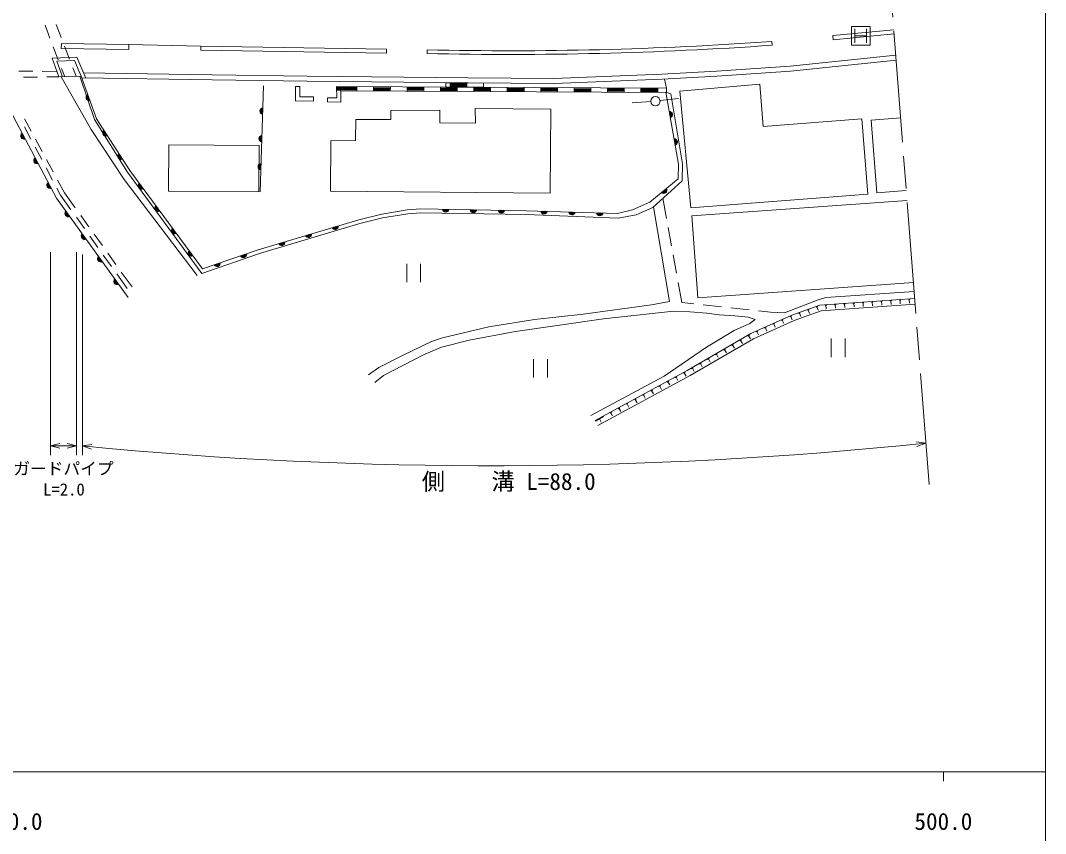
# Model space of a CAD drawing. Units: millimetres, scale not verified. Extents: x 40000 to 680000, y 20000 to 380000.
# Drawn here: x 468589 to 579000, y 198357 to 285948 of the extents above; entities that cross this region are included whole.
import ezdxf
from ezdxf.enums import TextEntityAlignment as Align

# ---------------------------------------------------------------- set-up
doc = ezdxf.new("R2010")
doc.units = ezdxf.units.MM
doc.header["$LTSCALE"] = 1000
doc.linetypes.add('CHAIN', pattern=[18.5, 12, -1.5, 3.5, -1.5])
for name, color, linetype, lineweight in [('M-BGD', 7, 'Continuous', 13), ('M-BMK', 2, 'CHAIN', 13), ('M-BMK-OTRS', 5, 'Continuous', 13), ('M-STR-HTXT', 7, 'Continuous', 13), ('M-STR-STRC', 7, 'Continuous', 13), ('M-STR-STRD', 7, 'Continuous', 13), ('M-TTL-BAND', 7, 'Continuous', 13)]:
    doc.layers.add(name, color=color, linetype=linetype, lineweight=lineweight)
doc.styles.add('ＭＳ ゴシック', font='')
doc.styles.get('ＭＳ ゴシック').set_extended_font_data('MS Gothic')

msp = doc.modelspace()

# ---------------------------------------------------------------- linework, layer by layer
at = {"layer": 'M-BGD'}
for p, q in [((471229, 285463), (471762, 284061)), ((472976, 284101), (472434, 285500)), ((472118, 283126), (472651, 281724)), ((473878, 281770), (473337, 283169)), ((468416, 280505), (469916, 280479)), ((470916, 280462), (472513, 280435)), ((473006, 280790), (473348, 279891)), ((474589, 279934), (474239, 280837)), ((468922, 279846), (470422, 279855)), ((471422, 279861), (472718, 279868)), ((472718, 279868), (475138, 279953)), ((538171, 278655), (537950, 279632)), ((494766, 278910), (494391, 267496)), ((498666, 278835), (498216, 278835)), ((498216, 278835), (498216, 277285)), ((498666, 278835), (498666, 277732)), ((502650, 277621), (502641, 278826)), ((502641, 278826), (538171, 278655)), ((502644, 278439), (503094, 278442)), ((502734, 278440), (502731, 278763)), ((504827, 278725), (502732, 278735)), ((502822, 278700), (502824, 278440)), ((502822, 278645), (504827, 278635)), ((502914, 278441), (502912, 278637)), ((504827, 278545), (502913, 278554)), ((503003, 278574), (503004, 278442)), ((503004, 278464), (504826, 278455)), ((503104, 277167), (503094, 278374)), ((503094, 278374), (538169, 278205)), ((504828, 278815), (504826, 278365)), ((506628, 278807), (506626, 278357)), ((506626, 278447), (508426, 278438)), ((506627, 278717), (508427, 278708)), ((506627, 278627), (508427, 278618)), ((506627, 278537), (508426, 278528)), ((508426, 278348), (508428, 278798)), ((510228, 278789), (510226, 278339)), ((510226, 278519), (512026, 278511)), ((510226, 278429), (512026, 278421)), ((510227, 278699), (512027, 278691)), ((510227, 278609), (512027, 278601)), ((512026, 278331), (512028, 278781)), ((513828, 278772), (513826, 278322)), ((513826, 278502), (515626, 278494)), ((513826, 278412), (515626, 278404)), ((513827, 278682), (515627, 278673)), ((513827, 278592), (515627, 278584)), ((514403, 278769), (514405, 279219)), ((518462, 278750), (514403, 278769)), ((518464, 279200), (514405, 279219)), ((514864, 279217), (514862, 278767)), ((516662, 278849), (514862, 278857)), ((516663, 279029), (514863, 279037)), ((516663, 278939), (514863, 278947)), ((516663, 279119), (514864, 279127)), ((515626, 278314), (515628, 278763)), ((516662, 278759), (516664, 279209)), ((517428, 278755), (517426, 278305)), ((517426, 278485), (519226, 278476)), ((517426, 278395), (519226, 278386)), ((517427, 278665), (519227, 278656)), ((517427, 278575), (519227, 278566)), ((518462, 278750), (518464, 279200)), ((519225, 278296), (519228, 278746)), ((521028, 278738), (521025, 278288)), ((521026, 278468), (522826, 278459)), ((521026, 278378), (522826, 278369)), ((521027, 278648), (522827, 278639)), ((521027, 278558), (522827, 278549)), ((522825, 278279), (522828, 278729)), ((524628, 278720), (524625, 278270)), ((524626, 278450), (526426, 278442)), ((524626, 278360), (526426, 278352)), ((524627, 278630), (526427, 278622)), ((524627, 278540), (526427, 278532)), ((526425, 278262), (526428, 278712)), ((528228, 278703), (528225, 278253)), ((528226, 278433), (530026, 278424)), ((528226, 278343), (530026, 278334)), ((528227, 278613), (530027, 278604)), ((528227, 278523), (530027, 278514)), ((530025, 278244), (530028, 278694)), ((531828, 278686), (531825, 278236)), ((531826, 278416), (533626, 278407)), ((531826, 278326), (533626, 278317)), ((531827, 278596), (533627, 278587)), ((531827, 278506), (533627, 278497)), ((533625, 278227), (533627, 278677)), ((535427, 278669), (535425, 278219)), ((535426, 278399), (537226, 278390)), ((535426, 278309), (537226, 278300)), ((535427, 278579), (537227, 278570)), ((535427, 278489), (537227, 278480)), ((537225, 278210), (537227, 278660)), ((538171, 278655), (538169, 278205)), ((498216, 277285), (500164, 277273)), ((498666, 277732), (500167, 277723)), ((500167, 277723), (500164, 277273)), ((501668, 277630), (501664, 277180)), ((501664, 277180), (503104, 277167)), ((501668, 277630), (502650, 277621)), ((536480, 277219), (534484, 277083)), ((537475, 277312), (539461, 277549)), ((538092, 278214), (538649, 278063)), ((469746, 274041), (469034, 275361)), ((563402, 275444), (560230, 275193)), ((469710, 273180), (469009, 274507)), ((470932, 271840), (470220, 273160)), ((502015, 272985), (501969, 267549)), ((470877, 270970), (470176, 272296)), ((472118, 269639), (471406, 270960)), ((472044, 268759), (471344, 270085)), ((473341, 267369), (472592, 268759)), ((472900, 267137), (472511, 267874)), ((474495, 265760), (473341, 267369)), ((474023, 265564), (472900, 267137)), ((538183, 264622), (537787, 266798)), ((475475, 263529), (474604, 264750)), ((475951, 263728), (475077, 264947)), ((477408, 261697), (476534, 262916)), ((538720, 261670), (538362, 263638)), ((476927, 261494), (476056, 262715)), ((478380, 259459), (477508, 260680)), ((478865, 259665), (477991, 260884)), ((539257, 258719), (538899, 260686)), ((510191, 259746), (510191, 257746)), ((511691, 259746), (511691, 257746)), ((480083, 257072), (478960, 258645)), ((480601, 257243), (479448, 258852)), ((539832, 255559), (539436, 257735)), ((541118, 255421), (539832, 255559)), ((544101, 255102), (542112, 255315)), ((554282, 255070), (554470, 255137)), ((554376, 255104), (554512, 254727)), ((555254, 255263), (555453, 255277)), ((555353, 255270), (555382, 254871)), ((556251, 255333), (556451, 255347)), ((556351, 255340), (556379, 254941)), ((557249, 255403), (557448, 255417)), ((557349, 255410), (557377, 255011)), ((558246, 255474), (558446, 255488)), ((558346, 255481), (558374, 255082)), ((559244, 255544), (559443, 255558)), ((559344, 255551), (559372, 255152)), ((560241, 255614), (560441, 255628)), ((560341, 255621), (560369, 255222)), ((561239, 255685), (561438, 255699)), ((561339, 255692), (561367, 255293)), ((562236, 255755), (562436, 255769)), ((562336, 255762), (562364, 255363)), ((563234, 255825), (563433, 255840)), ((563334, 255832), (563362, 255433)), ((564231, 255896), (564431, 255910)), ((564331, 255903), (564359, 255504)), ((547084, 254783), (545095, 254996)), ((549363, 254539), (548078, 254677)), ((551467, 254034), (551650, 254116)), ((551558, 254075), (551722, 253711)), ((552400, 254392), (552588, 254460)), ((552494, 254426), (552630, 254050)), ((553341, 254731), (553529, 254799)), ((553435, 254765), (553571, 254389)), ((548731, 252804), (548913, 252886)), ((548822, 252845), (548986, 252480)), ((549643, 253214), (549825, 253296)), ((549734, 253255), (549898, 252891)), ((550555, 253624), (550737, 253706)), ((550646, 253665), (550810, 253301)), ((546926, 251946), (547099, 252046)), ((547013, 251996), (547214, 251650)), ((547819, 252394), (548001, 252476)), ((547910, 252435), (548074, 252070)), ((545198, 250941), (545370, 251041)), ((545284, 250991), (545485, 250645)), ((546062, 251443), (546235, 251544)), ((546148, 251493), (546350, 251148)), ((555927, 251689), (555927, 249689)), ((557427, 251689), (557427, 249689)), ((542604, 249432), (542777, 249533)), ((543469, 249935), (543642, 250036)), ((543555, 249985), (543756, 249640)), ((544333, 250438), (544506, 250538)), ((544420, 250488), (544621, 250142)), ((523842, 249473), (523842, 247473)), ((525342, 249473), (525342, 247473)), ((540875, 248427), (541048, 248528)), ((540962, 248477), (541163, 248132)), ((541740, 248930), (541913, 249030)), ((541826, 248980), (542027, 248634)), ((542691, 249483), (542892, 249137)), ((539124, 247461), (539300, 247556)), ((539212, 247508), (539403, 247157)), ((540003, 247937), (540179, 248033)), ((540091, 247985), (540282, 247633)), ((537366, 246508), (537542, 246603)), ((537454, 246555), (537645, 246204)), ((538245, 246984), (538421, 247080)), ((538333, 247032), (538524, 246680)), ((534729, 245078), (534905, 245173)), ((534817, 245125), (535007, 244774)), ((535608, 245554), (535784, 245650)), ((535696, 245602), (535886, 245250)), ((536487, 246031), (536663, 246126)), ((536575, 246079), (536766, 245727)), ((532971, 244125), (533146, 244220)), ((533058, 244172), (533249, 243821)), ((533850, 244601), (534025, 244696)), ((533938, 244649), (534128, 244297)), ((530509, 242790), (531388, 243267)), ((530949, 243028), (531139, 242677)), ((532091, 243648), (532267, 243743)), ((532179, 243696), (532370, 243344))]:
    msp.add_line(p, q, dxfattribs=at)
for points in [[(472718, 279868), (471986, 281895), (474648, 281994), (475621, 279753)], [(473099, 279881), (472496, 281551), (474414, 281622), (475138, 279953)], [(562933, 281676), (551542, 280499), (543610, 279952), (537705, 279618), (526060, 279171), (516797, 279230), (499453, 279402), (489236, 279542), (475207, 279760)], [(562877, 282218), (551495, 281041), (543576, 280496), (537680, 280162), (526051, 279716), (516802, 279775), (499460, 279946), (489244, 280087), (475383, 280302)], [(465391, 280146), (472457, 266824), (480183, 256108)], [(472978, 279878), (476207, 274220), (479762, 268810), (487611, 258482)], [(474971, 279948), (476576, 275276), (480123, 269622), (488114, 258690)], [(475138, 279953), (476768, 275355), (480349, 269770), (488203, 259206)], [(548226, 279083), (539625, 278351), (540808, 265769)], [(559219, 275362), (548577, 274540), (548226, 279083)], [(488114, 258690), (494327, 260841), (505131, 264074), (507582, 264682), (510298, 265121), (511702, 265220), (523063, 265032), (532953, 264654), (534899, 265000), (536713, 265819), (539853, 268683), (539909, 270497), (538649, 278063)], [(488203, 259206), (494197, 261247), (505018, 264485), (507497, 265100), (510249, 265545), (511691, 265647), (523073, 265458), (532900, 265152), (534523, 265535), (536385, 266369), (539433, 268888), (539481, 270466), (538092, 278214)], [(501969, 267549), (525631, 267349), (525707, 276390), (517566, 276459)], [(502015, 272985), (504684, 273034), (504709, 275270), (508488, 275286), (508476, 276237), (513745, 276295), (513765, 274924), (517603, 274874), (517566, 276459)], [(540808, 265769), (559847, 267239), (559219, 275362)], [(560230, 275193), (560849, 267368), (564009, 267618)], [(564092, 266553), (540915, 264896), (541547, 256055), (564778, 257716)], [(506079, 247791), (507180, 248553), (509804, 249908), (512852, 251347), (514038, 251771), (519033, 252956), (523944, 253718), (529193, 254311), (536559, 255327), (538506, 255665), (536761, 265862)], [(564851, 256765), (555347, 256115), (554495, 255865), (550892, 254437), (549363, 254539)], [(530476, 242851), (540410, 248237), (547252, 252215), (551686, 254209), (554697, 255293), (564910, 256013)], [(530773, 242303), (540716, 247693), (547537, 251660), (551920, 253630), (554827, 254677), (564958, 255391)], [(506756, 246945), (507688, 247707), (511921, 249908), (513953, 250755), (516916, 251517), (521912, 252448), (531394, 253803), (538930, 254649), (540695, 254573), (542524, 254425), (543840, 254226), (545534, 254141), (546973, 253972), (547735, 253718)], [(530040, 243389), (537914, 247622), (542486, 250755), (545449, 252533), (547142, 253295), (547735, 253718)]]:
    msp.add_lwpolyline(points, dxfattribs=at)
msp.add_lwpolyline([(484532, 267578), (494261, 267504), (494299, 272491), (484570, 272565)], close=True, dxfattribs=at)
msp.add_circle((536978, 277253), 500, dxfattribs=at)
for centre, radius, start, end in [((476004, 277672), 354, 118.30963, 280.71481), ((476004, 277672), 283, 120.53367, 278.49077), ((476004, 277672), 212, 124.27999, 274.74444), ((476004, 277672), 142, 131.99172, 267.03271), ((476004, 277672), 100, 142.30938, 256.71505), ((494731, 276200), 354, 96.91633, 259.32151), ((494731, 276200), 283, 99.14037, 257.09747), ((494731, 276200), 212, 102.88669, 253.35114), ((494731, 276200), 142, 110.59842, 245.63941), ((494731, 276200), 100, 120.91609, 235.32175), ((538468, 275807), 354, 288.96654, 91.37172), ((538468, 275807), 283, 291.19058, 89.14768), ((538468, 275807), 212, 294.9369, 85.40135), ((538468, 275807), 142, 302.64863, 77.68962), ((538468, 275807), 100, 312.9663, 67.37196), ((477794, 273854), 354, 131.46548, 293.87065), ((477794, 273854), 283, 133.68951, 291.64662), ((477794, 273854), 212, 137.43584, 287.90029), ((477794, 273854), 142, 145.14757, 280.18856), ((477794, 273854), 100, 155.46523, 269.8709), ((468972, 273511), 354, 126.7393, 289.14447), ((468972, 273511), 283, 128.96333, 286.92044), ((468972, 273511), 212, 132.70966, 283.17411), ((468972, 273511), 142, 140.42139, 275.46238), ((468972, 273511), 100, 150.73905, 265.14472), ((494633, 273201), 354, 96.91633, 259.32151), ((494633, 273201), 283, 99.14037, 257.09747), ((494633, 273201), 212, 102.88669, 253.35114), ((494633, 273201), 142, 110.59842, 245.63941), ((494633, 273201), 100, 120.91609, 235.32175), ((538998, 272854), 354, 288.96654, 91.37172), ((538998, 272854), 283, 291.19058, 89.14768), ((538998, 272854), 212, 294.9369, 85.40135), ((538998, 272854), 142, 302.64863, 77.68962), ((538998, 272854), 100, 312.9663, 67.37196), ((470377, 270860), 354, 126.7393, 289.14447), ((470377, 270860), 283, 128.96333, 286.92044), ((470377, 270860), 212, 132.70966, 283.17411), ((470377, 270860), 142, 140.42139, 275.46238), ((470377, 270860), 100, 150.73905, 265.14472), ((479414, 271329), 354, 131.46548, 293.87065), ((479414, 271329), 283, 133.68951, 291.64662), ((479414, 271329), 212, 137.43584, 287.90029), ((479414, 271329), 142, 145.14757, 280.18856), ((479414, 271329), 100, 155.46523, 269.8709), ((494534, 270203), 354, 96.91633, 259.32151), ((494534, 270203), 283, 99.14037, 257.09747), ((494534, 270203), 212, 102.88669, 253.35114), ((494534, 270203), 142, 110.59842, 245.63941), ((494534, 270203), 100, 120.91609, 235.32175), ((471783, 268210), 354, 126.7393, 289.14447), ((471783, 268210), 283, 128.96333, 286.92044), ((471783, 268210), 212, 132.70966, 283.17411), ((471783, 268210), 142, 140.42139, 275.46238), ((481634, 268131), 354, 135.42964, 297.83482), ((481634, 268131), 283, 137.65368, 295.61078), ((471783, 268210), 100, 150.73905, 265.14472), ((481634, 268131), 212, 141.40001, 291.86446), ((481634, 268131), 142, 149.11174, 284.15273), ((481634, 268131), 100, 159.4294, 273.83506), ((537875, 267670), 354, 228.37733, 30.78251), ((537875, 267670), 283, 230.60137, 28.55847), ((537875, 267670), 212, 234.3477, 24.81215), ((537875, 267670), 142, 242.05943, 17.10042), ((537875, 267670), 100, 252.37709, 6.78275), ((473732, 265148), 354, 134.58823, 296.99341), ((473732, 265148), 283, 136.81227, 294.76937), ((473732, 265148), 212, 140.5586, 291.02305), ((473732, 265148), 142, 148.27033, 283.31132), ((473732, 265148), 100, 158.58799, 272.99365), ((483424, 265724), 354, 135.42964, 297.83482), ((483424, 265724), 283, 137.65368, 295.61078), ((483424, 265724), 212, 141.40001, 291.86446), ((483424, 265724), 142, 149.11174, 284.15273), ((483424, 265724), 100, 159.4294, 273.83506), ((514383, 265656), 354, 187.84718, 350.25236), ((514383, 265656), 283, 190.07122, 348.02832), ((514383, 265656), 212, 193.81755, 344.282), ((514383, 265656), 142, 201.52928, 336.57027), ((514383, 265656), 100, 211.84694, 326.2526), ((517383, 265607), 354, 187.84718, 350.25236), ((517383, 265607), 283, 190.07122, 348.02832), ((517383, 265607), 212, 193.81755, 344.282), ((517383, 265607), 142, 201.52928, 336.57027), ((517383, 265607), 100, 211.84694, 326.2526), ((520382, 265557), 354, 187.84718, 350.25236), ((520382, 265557), 283, 190.07122, 348.02832), ((520382, 265557), 212, 193.81755, 344.282), ((520382, 265557), 142, 201.52928, 336.57027), ((520382, 265557), 100, 211.84694, 326.2526), ((524990, 265453), 354, 187.01509, 349.42027), ((524990, 265453), 283, 189.23913, 347.19623), ((524990, 265453), 212, 192.98546, 343.4499), ((524990, 265453), 142, 200.69719, 335.73817), ((524990, 265453), 100, 211.01485, 325.42051), ((527988, 265359), 354, 187.01509, 349.42027), ((527988, 265359), 283, 189.23913, 347.19623), ((527988, 265359), 212, 192.98546, 343.4499), ((527988, 265359), 142, 200.69719, 335.73817), ((527988, 265359), 100, 211.01485, 325.42051), ((530987, 265266), 354, 187.01509, 349.42027), ((530987, 265266), 283, 189.23913, 347.19623), ((530987, 265266), 212, 192.98546, 343.4499), ((530987, 265266), 142, 200.69719, 335.73817), ((530987, 265266), 100, 211.01485, 325.42051), ((475487, 262715), 354, 134.58823, 296.99341), ((475487, 262715), 283, 136.81227, 294.76937), ((475487, 262715), 212, 140.5586, 291.02305), ((475487, 262715), 142, 148.27033, 283.31132), ((485215, 263317), 354, 135.42964, 297.83482), ((485215, 263317), 283, 137.65368, 295.61078), ((485215, 263317), 212, 141.40001, 291.86446), ((485215, 263317), 142, 149.11174, 284.15273), ((485215, 263317), 100, 159.4294, 273.83506), ((499592, 262918), 354, 205.45707, 7.86225), ((499592, 262918), 283, 207.68111, 5.63821), ((499592, 262918), 212, 211.42744, 1.89189), ((499592, 262918), 142, 219.13917, 354.18016), ((499592, 262918), 100, 229.45683, 343.86249), ((502466, 263778), 354, 205.45707, 7.86225), ((502466, 263778), 283, 207.68111, 5.63821), ((502466, 263778), 212, 211.42744, 1.89189), ((502466, 263778), 142, 219.13917, 354.18016), ((502466, 263778), 100, 229.45683, 343.86249), ((475487, 262715), 100, 158.58799, 272.99365), ((496718, 262058), 354, 205.45707, 7.86225), ((496718, 262058), 283, 207.68111, 5.63821), ((496718, 262058), 212, 211.42744, 1.89189), ((496718, 262058), 142, 219.13917, 354.18016), ((496718, 262058), 100, 229.45683, 343.86249), ((487005, 260909), 354, 135.42964, 297.83482), ((487005, 260909), 283, 137.65368, 295.61078), ((487005, 260909), 212, 141.40001, 291.86446), ((487005, 260909), 142, 149.11174, 284.15273), ((487005, 260909), 100, 159.4294, 273.83506), ((492603, 260761), 354, 207.6012, 10.00638), ((492603, 260761), 283, 209.82524, 7.78234), ((492603, 260761), 212, 213.57156, 4.03601), ((492603, 260761), 142, 221.28329, 356.32428), ((492603, 260761), 100, 231.60096, 346.00662), ((477241, 260281), 354, 134.58823, 296.99341), ((477241, 260281), 283, 136.81227, 294.76937), ((477241, 260281), 212, 140.5586, 291.02305), ((477241, 260281), 142, 148.27033, 283.31132), ((477241, 260281), 100, 158.58799, 272.99365), ((489763, 259794), 354, 207.6012, 10.00638), ((489763, 259794), 283, 209.82524, 7.78234), ((489763, 259794), 212, 213.57156, 4.03601), ((489763, 259794), 142, 221.28329, 356.32428), ((489763, 259794), 100, 231.60096, 346.00662), ((478996, 257848), 354, 134.58823, 296.99341), ((478996, 257848), 283, 136.81227, 294.76937), ((478996, 257848), 212, 140.5586, 291.02305), ((478996, 257848), 142, 148.27033, 283.31132), ((478996, 257848), 100, 158.58799, 272.99365)]:
    msp.add_arc(centre, radius, start, end, dxfattribs=at)
at = {"layer": 'M-BMK'}
msp.add_line((566467, 235947), (562447, 287764), dxfattribs=at)
at = {"layer": 'M-BMK-OTRS'}
msp.add_line((480268, 283370), (488016, 283175), dxfattribs=at)
at = {"layer": 'M-STR-HTXT'}
for p, q in [((471825, 260988), (471825, 239112)), ((474605, 260988), (474605, 239112)), ((475264, 260728), (475264, 239112)), ((471825, 240112), (472825, 240362)), ((471825, 240112), (474605, 240112)), ((471825, 240112), (472825, 239862)), ((474605, 240112), (473605, 240362)), ((474605, 240112), (473605, 239862)), ((475264, 240112), (476284, 240264)), ((475264, 240112), (476235, 239766)), ((566120, 240420), (565099, 240565)), ((566120, 240420), (565151, 240068))]:
    msp.add_line(p, q, dxfattribs=at)
msp.add_arc((519168, 689765), 451791, 264.42332, 275.96508, dxfattribs=at)
at = {"layer": 'M-STR-STRC'}
for p, q in [((558097, 283308), (558097, 285308)), ((558097, 285308), (560097, 285308)), ((558472, 285058), (558472, 283558)), ((559722, 285058), (559722, 283558)), ((560097, 285308), (560097, 283308)), ((558472, 284308), (559722, 284308)), ((560097, 283308), (558097, 283308))]:
    msp.add_line(p, q, dxfattribs=at)
at = {"layer": 'M-STR-STRD'}
for p, q in [((556086, 284334), (562664, 284955)), ((512384, 282393), (512394, 282795)), ((549528, 283686), (549556, 283285))]:
    msp.add_line(p, q, dxfattribs=at)
msp.add_lwpolyline([(562698, 284527), (556123, 283882), (556086, 284334)], dxfattribs=at)
for points in [[(472992, 283464), (480268, 283370), (480261, 282821), (472985, 282914)], [(488016, 283175), (508023, 282866), (508017, 282427), (488009, 282735)]]:
    msp.add_lwpolyline(points, close=True, dxfattribs=at)
for radius in [395403, 395001]:
    msp.add_arc((521493, 677691), radius, 268.67994, 274.06987, dxfattribs=at)
at = {"layer": 'M-TTL-BAND'}
for p, q in [((579000, 20000), (579000, 370000)), ((40000, 205000), (579000, 205000)), ((568000, 205000), (568000, 204000))]:
    msp.add_line(p, q, dxfattribs=at)

# ---------------------------------------------------------------- texts
at = {"layer": 'M-STR-HTXT', "style": 'ＭＳ ゴシック'}
for s, height, p in [('ガードパイプ', 1320, (473215, 236612)), ('側\u3000\u3000溝 L=88.0', 1833, (521182, 234818)), ('L=2.0', 1320, (473268, 234371))]:
    msp.add_text(s, height=height, dxfattribs=at).set_placement(p, align=Align.BOTTOM_CENTER)
at = {"layer": 'M-TTL-BAND', "style": 'ＭＳ ゴシック'}
for s, p in [('400.0', (467844, 198195)), ('500.0', (568000, 198195))]:
    msp.add_text(s, height=1833, dxfattribs=at).set_placement(p, align=Align.BOTTOM_CENTER)

doc.saveas('drawing.dxf')
